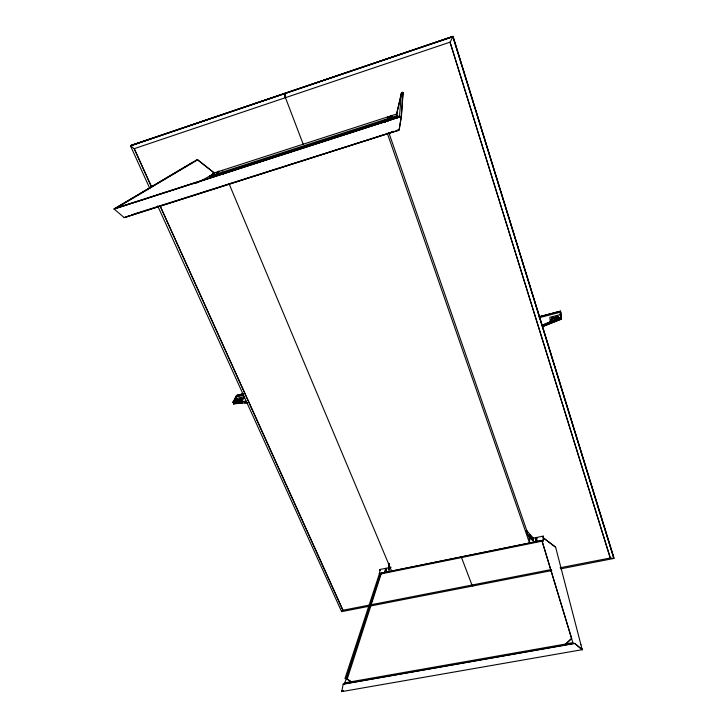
<?xml version="1.0" encoding="UTF-8"?>
<svg xmlns="http://www.w3.org/2000/svg" width="728" height="728" viewBox="0 0 728 728"><rect width="100%" height="100%" fill="white"/><g stroke="black" fill="none" stroke-linecap="round" stroke-linejoin="round"><path stroke-width="1.09" d="M543.297 536.136L543.461 540.895L543.234 536.108L528.801 539.066M385.886 570.852L384.939 571.134L385.567 570.606M385.54 568.941C386.978 568.313 385.576 569.605 385.394 568.814M386.923 121.458L386.959 119.319L386.968 121.476M387.451 121.385L387.487 119.246M387.514 121.376L387.551 119.246M387.815 121.631L387.924 119.483M303.303 144.508L285.485 97.734C285.285 94.376 284.311 93.32 285.103 93.293M558.895 318.591C558.167 314.451 554.108 316.052 555.409 319.365L553.053 318.427L552.588 316.908L554.973 317.854M388.67 563.372L388.552 570.151L389.234 570.297L389.416 564.646M389.662 568.131L388.943 567.949L389.052 563.463M389.107 563.445L388.943 567.949M526.644 530.548L526.59 532.687L533.506 540.604L533.579 538.383L526.644 530.548L526.08 530.94M238.347 399.818C244.763 393.548 238.484 402.839 237.191 398.68L234.38 401.901M542.105 325.289L560.251 317.726L561.106 319.274L560.933 312.64L560.46 311.193L539.53 316.607M542.451 326.681L561.097 319.274L560.46 311.193L561.106 319.274M535.999 538.383C536.636 538.52 535.945 537.282 537.027 538.129M536.645 538.001L535.854 538.265L536.254 537.737M124.142 217.627L399.09 130.139L401.41 116.462L403.03 93.393C403.976 91.419 400.637 92.593 401.365 93.939L399.508 115.888M218.582 174.101L218.036 173.81M397.297 129.93L397.297 130.712M397.124 117.909L396.705 113.987L401.583 92.902L403.012 92.32L401.292 116.362L399.108 129.994L124.188 217.608L114.069 209L196.16 160.215L197.634 159.832L214.205 172.845L210.874 175.794M219.064 171.371L217.545 172.017M216.944 174.347C218.691 174.483 217.126 175.002 218.709 173.846M216.78 173.082L218.154 172.754L216.507 173.546L217.79 172.636M537.1 540.376C536.654 539.721 535.198 541.204 536.845 540.003M536.955 538.292C535.89 539.448 535.171 537.792 535.562 538.675M386.277 571.198L386.222 570.743M386.595 568.95L386.577 568.459M386.431 568.504L386.723 569.023M384.857 571.544L384.866 571.07M341.769 691.536L343.216 684.029L574.629 643.297L582.309 649.667L341.851 691.6L342.105 690.626M401.447 92.938L396.614 113.905L397.042 117.818M402.338 95.714L402.957 92.447M240.531 400.746L240.04 399.354L240.067 400.427L240.04 399.354L237.646 401.201L236.791 400.209L235.581 401.592L234.198 401.892M341.796 610.61L341.623 611.638L551.779 570.57M386.259 570.98L385.976 570.588L386.35 570.943M385.294 568.941L385.567 569.533L386.45 569.105M347.019 679.697L381.445 573M391.864 115.497C393.621 115.579 389.553 117.19 390.654 115.943M390.781 118.719C393.229 118.018 389.871 119.301 390.781 118.291M391.145 116.516L390.053 117.581M389.88 117.527L391.8 116.817L389.862 117.317M390.536 116.016L390.836 116.198M580.944 644.817L555.61 547.165L543.261 537.801M284.73 93.739L285.421 97.807L284.73 93.666M344.544 683.801L380.425 574.074M344.926 678.687L379.188 574.401M351.214 681.817L346.346 678.432L380.498 574.128M131.213 145.345L453.034 36.436L613.895 558.44L610.219 557.957L450.086 42.279L453.034 36.436L131.167 145.309L130.521 145.909L149.786 188.406M560.615 568.859L613.895 558.44L452.88 36.837L130.549 145.837L134.225 148.749L151.533 187.041M233.888 403.649C231.504 397.379 235.535 408.435 233.269 402.293L246.255 401.237M343.17 691.373L343.507 690.462M341.851 691.6L342.187 690.69M209.691 176.176L210.119 177.041L396.815 116.862L210.119 177.041M537.027 540.385L536.773 539.903M535.553 540.285C535.399 542.014 535.608 539.193 536.627 540.13M535.49 540.549L535.935 539.985M472.918 585.995L471.981 585.057L461.452 557.384M385.54 568.732L386.231 568.85M235.035 398.962L243.725 396.724L241.277 401.638M241.569 402.284L244.016 397.37M233.324 402.302L236.673 395.586L243.334 393.83M235.281 399.627L237.046 396.232L243.643 394.512M246 401.492L232.823 402.539L236.436 395.495L243.079 393.748M560.496 311.193L539.102 316.944L560.005 311.447L560.469 312.958M390.454 119.802L399.599 115.734L399.49 116.944M552.588 316.908L550.787 320.029L552.425 319.601L553.134 318.318L555.027 319.164L556.884 317.335L557.284 318.673M552.425 319.601L553.125 318.309M216.58 173.2L217.545 172.609M391.418 118.637L391.664 118.6M390.836 116.207L391.855 115.861L390.472 116.107M391.182 116.99L390.49 117.281L391.336 117.017M390.963 118.837L391.646 118.528L391.227 118.791M391.737 115.525L390.636 115.998M385.312 568.896L385.33 569.405M542.506 326.599L560.669 319.292L560.069 311.457M551.933 320.393L553.053 318.427M543.288 540.231L379.115 573.628L543.225 540.203L543.452 540.886L379.397 574.237L380.007 569.487L380.225 570.115L380.007 569.487L391.109 567.221M536.035 539.967L536.108 540.203M536.39 540.358L536.154 540.14M536.436 538.238L536.145 537.865M130.549 145.837L452.953 36.4L613.841 557.393M536.181 537.974L536.026 537.783M536.472 538.147L536.172 538.329M385.449 571.207L385.558 570.634L385.33 571.325M385.667 568.705L386.004 568.441M560.187 317.799L560.706 317.781L542.187 325.261M218.7 173.956L218.364 174.42M386.022 568.987L385.631 568.695M241.177 397.643L241.277 400.118L241.132 397.852M537 540.595L535.772 540.849L536.245 540.886M390.481 118.455L391.464 118.291M222.622 170.361L222.113 170.925L222.668 170.388M218.127 174.028L218.263 173.892M217.645 171.917L219.046 171.662M217.636 172.6L217.053 172.973M217.79 172.991L216.989 173.346L218.018 172.891M218.154 171.708L218.755 171.271L217.59 172.263M235.626 402.329L237.81 400.027L235.572 402.438M390.727 116.598L391.118 116.516M391.673 115.461L390.736 115.752L391.573 115.634M542.133 541.204L571.598 638.447L565.802 643.998L344.89 682.837M542.105 541.286L571.607 638.483L565.783 643.952L572.818 642.669L573.136 643.561M557.293 315.897L555.009 318.027L552.661 317.099L550.787 320.029M556.174 318.655L557.757 317.208L559.031 318.655M343.179 684.211L574.729 643.461L582.191 649.758L582.036 648.803M388.434 117.263L387.587 117.072L388.434 117.217M391.072 116.662L390.39 116.808L391.154 116.607M391.036 116.08L391.719 115.852M239.576 400.637L241.669 399.035M217.135 174.438L217.617 174.356M385.057 571.689L386.031 571.298M559.095 317.936L557.302 315.688M450.086 42.279L610.31 557.939M391.491 118.555L391.045 118.7L391.719 118.418M391.3 115.588L391.127 115.761M390.836 116.635L390.208 116.862L390.9 116.835M535.708 540.13L536.309 540.221M391.136 117.062L390.745 117.235M385.976 571.371L385.44 571.544M218.227 171.535L218.755 171.444M217.799 174.611L218.145 174.301M218.273 171.508L218.728 171.599M236.427 395.513L243.352 393.875M391.937 115.825L390.754 116.098M115.634 208.372L119.601 206.006L124.015 205.487L390.545 119.629M192.683 162.38L114.069 209L401.41 116.462L114.141 209.009M119.802 206.06L197.634 159.832L214.187 172.955M391.109 118.582L391.646 118.555M218.882 171.726L218.2 171.999M217.89 174.356L218.082 174.347M216.989 172.809L217.317 172.591M390.29 117.008L390.754 116.899M128.483 215.943L125.917 217.19M195.559 183.256C195.086 184.302 219.083 171.317 212.867 173.237M216.989 173.127L217.545 172.9M217.718 173.055L216.48 173.419M556.884 317.335L557.675 318.3L559.213 317.845M536.509 538.602L536.017 538.702M393.502 131.422L388.761 133.297L393.457 131.295M450.086 42.151L134.261 148.658L151.624 187.041M196.342 160.269L197.579 159.86M212.894 173.364L397.461 113.777M209.728 176.176L397.552 115.506M116.38 207.935L124.015 205.487M388.716 133.16L132.123 214.651M218.564 171.399L218.063 171.599M217.663 172.709L216.944 172.809M539.33 317.654L560.26 312.23M238.202 396.514L242.597 395.377M560.087 314.669L549.858 317.299L550.359 323.414M239.94 400.409L241.332 400.045M391.127 115.634L391.709 115.397M551.205 569.56L342.897 610.264L159.96 205.669M560.078 567.767L610.264 558.003M132.141 214.778L134.043 214.478M237.646 401.201L236.864 400.182L237.41 401.556M582.191 649.758L580.971 644.726M234.989 403.503L241.45 402.975M244.69 402.711L246.838 402.539L244.681 402.766M234.971 403.558L242.524 402.939M247.684 402.702L233.506 403.858M543.134 537.783L555.61 547.165M391.6 571.043L229.184 184.057M346.346 678.432L351.16 681.781M243.671 396.705L244.308 398.007M237.191 398.68L238.338 399.981M532.323 537.983L529.547 534.852L531.595 537.264M526.69 533.924L532.978 540.986M221.758 173.037L223.141 174.647M222.313 172.418L223.714 174.01M237.201 398.862L237.738 400.045M157.721 205.933L341.623 611.638L342.979 610.301L160.051 205.669M384.548 120.257L385.339 122.395M389.007 133.133L527.418 532.405M528.483 535.608L529.647 538.847L529.529 542.988L387.26 133.133M571.598 638.447L572.818 642.669"/></g></svg>
